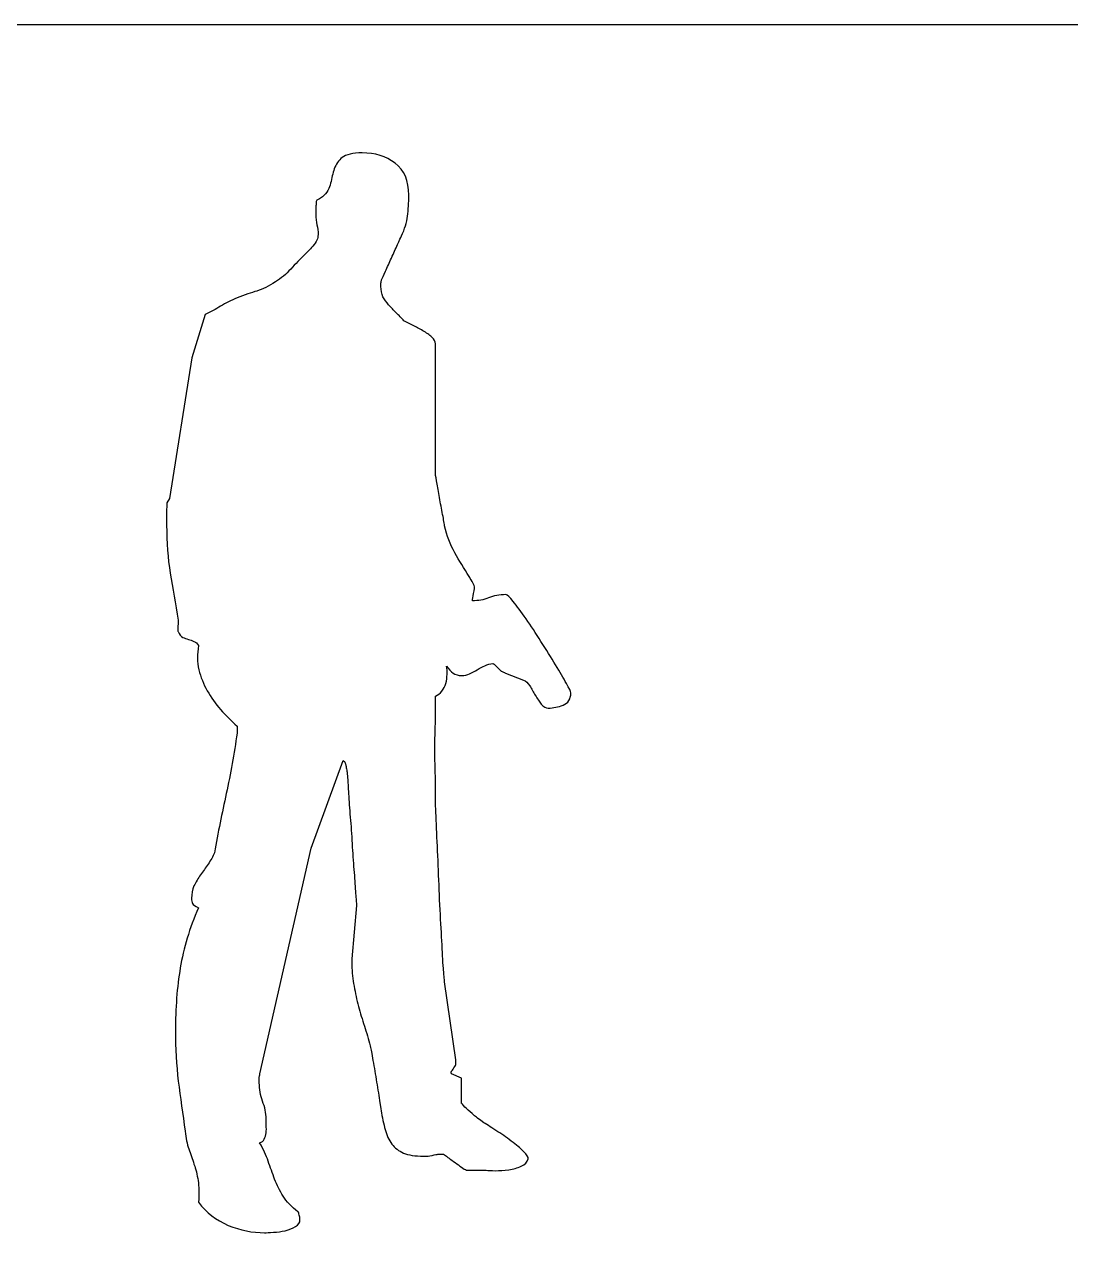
# Model space of a CAD drawing. Header units: centimetres. Extents: x -9.5 to 7.9, y -5.4 to 6.7.
# Drawn here: x -0.65 to 3.64, y 1.64 to 6.69 of the extents above; entities that cross this region are included whole.
import ezdxf

# ---------------------------------------------------------------- set-up
doc = ezdxf.new("R2010")
doc.units = ezdxf.units.CM
doc.header["$MEASUREMENT"] = 0
doc.layers.add('Layer 1', color=7, linetype='Continuous')

msp = doc.modelspace()

# ---------------------------------------------------------------- linework, layer by layer
at = {"layer": 'Layer 1', "color": 113}
for points, knots in [([(-9.48861, 6.68908), (-9.48861, 6.68908), (-9.48861, -5.44086), (-9.48861, -5.44086), (-9.48861, -5.44086), (-9.48861, -5.44086), (-0.86269, -5.44086), (-0.86269, -5.44086), (-0.86269, -5.44086), (-0.86269, -5.44086), (-0.81381, -5.44086), (-0.81381, -5.44086), (-0.81381, -5.44086), (-0.81381, -5.44086), (7.94366, -5.44086), (7.94366, -5.44086), (7.94366, -5.44086), (7.94366, -5.44086), (7.94366, 6.68908), (7.94366, 6.68908), (7.94366, 6.68908), (7.94366, 6.68908), (-0.81381, 6.68908), (-0.81381, 6.68908), (-0.81381, 6.68908), (-0.81381, 6.68908), (-0.86269, 6.68908), (-0.86269, 6.68908), (-0.86269, 6.68908), (-0.86269, 6.68908), (-9.48861, 6.68908), (-9.48861, 6.68908)], [0, 0, 0, 0, 0.1111111, 0.1111111, 0.1111111, 0.1111111, 0.2222222, 0.2222222, 0.2222222, 0.2222222, 0.3333333, 0.3333333, 0.3333333, 0.3333333, 0.4444444, 0.4444444, 0.4444444, 0.4444444, 0.5555556, 0.5555556, 0.5555556, 0.5555556, 0.6666667, 0.6666667, 0.6666667, 0.6666667, 0.7777778, 0.7777778, 0.7777778, 0.7777778, 1, 1, 1, 1]), ([(0.73347, 6.16169), (0.78647, 6.16169), (0.83179, 6.14769), (0.86933, 6.11954), (0.86933, 6.11954), (0.90687, 6.09139), (0.9254, 6.04727), (0.9254, 5.9876), (0.9254, 5.9876), (0.9254, 5.9572), (0.92368, 5.92849), (0.92037, 5.90147), (0.92037, 5.90147), (0.91706, 5.87557), (0.90882, 5.84862), (0.89557, 5.82047), (0.89557, 5.82047), (0.89226, 5.81371), (0.88677, 5.8018), (0.87904, 5.78492), (0.87904, 5.78492), (0.87131, 5.76803), (0.86307, 5.74947), (0.85424, 5.72921), (0.85424, 5.72921), (0.84541, 5.71007), (0.83717, 5.69222), (0.82944, 5.67534), (0.82944, 5.67534), (0.82171, 5.65845), (0.81622, 5.64654), (0.81291, 5.63979), (0.81291, 5.63979), (0.81291, 5.63753), (0.81222, 5.63298), (0.81111, 5.62623), (0.81111, 5.62623), (0.81111, 5.62623), (0.81111, 5.61267), (0.81111, 5.61267), (0.81111, 5.61267), (0.81111, 5.5969), (0.81385, 5.5829), (0.81938, 5.57052), (0.81938, 5.57052), (0.826, 5.55926), (0.83391, 5.54806), (0.84274, 5.5368), (0.84274, 5.5368), (0.85268, 5.52554), (0.86297, 5.51468), (0.87401, 5.50455), (0.87401, 5.50455), (0.88505, 5.49441), (0.8957, 5.48321), (0.90564, 5.47083), (0.90564, 5.47083), (0.91447, 5.46632), (0.92615, 5.46072), (0.9405, 5.45397), (0.9405, 5.45397), (0.95485, 5.44721), (0.96892, 5.43952), (0.98327, 5.43051), (0.98327, 5.43051), (0.99762, 5.42263), (1.00999, 5.41386), (1.01993, 5.40486), (1.01993, 5.40486), (1.02987, 5.39585), (1.03466, 5.3864), (1.03467, 5.37627), (1.03467, 5.37627), (1.03467, 5.37627), (1.03467, 4.84595), (1.03467, 4.84595), (1.03467, 4.84595), (1.03467, 4.84257), (1.03639, 4.83208), (1.0397, 4.81406), (1.0397, 4.81406), (1.04301, 4.79604), (1.04645, 4.77574), (1.04976, 4.75322), (1.04976, 4.75322), (1.05418, 4.7307), (1.05864, 4.70759), (1.06306, 4.68395), (1.06306, 4.68395), (1.06747, 4.66143), (1.07055, 4.64288), (1.07276, 4.62824), (1.07276, 4.62824), (1.08159, 4.58883), (1.09568, 4.55206), (1.11445, 4.51829), (1.11445, 4.51829), (1.13322, 4.48564), (1.15278, 4.45308), (1.17375, 4.42044), (1.17375, 4.42044), (1.17596, 4.41593), (1.18009, 4.40929), (1.18561, 4.40028), (1.18561, 4.40028), (1.19113, 4.39127), (1.19387, 4.38567), (1.19388, 4.38342), (1.19388, 4.38342), (1.19609, 4.37779), (1.19539, 4.36693), (1.19208, 4.35117), (1.19208, 4.35117), (1.18877, 4.33653), (1.18705, 4.32638), (1.18705, 4.32075), (1.18705, 4.32075), (1.21134, 4.32075), (1.23367, 4.32459), (1.25354, 4.33248), (1.25354, 4.33248), (1.27452, 4.34148), (1.29821, 4.34604), (1.3247, 4.34604), (1.3247, 4.34604), (1.33022, 4.34604), (1.34018, 4.33659), (1.35453, 4.31745), (1.35453, 4.31745), (1.36999, 4.29943), (1.38749, 4.27562), (1.40736, 4.24635), (1.40736, 4.24635), (1.42723, 4.2182), (1.44784, 4.1874), (1.46882, 4.15363), (1.46882, 4.15363), (1.4909, 4.11985), (1.51082, 4.08764), (1.52848, 4.05724), (1.52848, 4.05724), (1.54725, 4.02796), (1.562, 4.00276), (1.57305, 3.98138), (1.57305, 3.98138), (1.58519, 3.95999), (1.59138, 3.94703), (1.59138, 3.94253), (1.59138, 3.94253), (1.59138, 3.91663), (1.58073, 3.89983), (1.55975, 3.89195), (1.55975, 3.89195), (1.53987, 3.88407), (1.51963, 3.87985), (1.49865, 3.87986), (1.49865, 3.87986), (1.48871, 3.87986), (1.47909, 3.88512), (1.47026, 3.89525), (1.47026, 3.89525), (1.46253, 3.90651), (1.45429, 3.91875), (1.44546, 3.93227), (1.44546, 3.93227), (1.43773, 3.94578), (1.43019, 3.95873), (1.42246, 3.97112), (1.42246, 3.97112), (1.41473, 3.9835), (1.40613, 3.99156), (1.3973, 3.99494), (1.3973, 3.99494), (1.3973, 3.99494), (1.3229, 4.02353), (1.3229, 4.02353), (1.3229, 4.02353), (1.32069, 4.02578), (1.31692, 4.02753), (1.3114, 4.02866), (1.3114, 4.02866), (1.30698, 4.03091), (1.30457, 4.03196), (1.30457, 4.03196), (1.30457, 4.03196), (1.30457, 4.03196), (1.27653, 4.06055), (1.27653, 4.06055), (1.27653, 4.06055), (1.27653, 4.06055), (1.27584, 4.06055), (1.27473, 4.06055), (1.27473, 4.06055), (1.27473, 4.06167), (1.27371, 4.06238), (1.2715, 4.06238), (1.2715, 4.06238), (1.26046, 4.06238), (1.24947, 4.05958), (1.23843, 4.05395), (1.23843, 4.05395), (1.22849, 4.04944), (1.2182, 4.04384), (1.20716, 4.03709), (1.20716, 4.03709), (1.19722, 4.03146), (1.18657, 4.02586), (1.17553, 4.02023), (1.17553, 4.02023), (1.16559, 4.01572), (1.15461, 4.01326), (1.14246, 4.01327), (1.14246, 4.01327), (1.12921, 4.01327), (1.11753, 4.01677), (1.1076, 4.02353), (1.1076, 4.02353), (1.09877, 4.03028), (1.08983, 4.03973), (1.081, 4.05212), (1.081, 4.05212), (1.08321, 4.04198), (1.0839, 4.03078), (1.0828, 4.0184), (1.0828, 4.0184), (1.0828, 4.00601), (1.08108, 3.99377), (1.07777, 3.98138), (1.07777, 3.98138), (1.07446, 3.97012), (1.06896, 3.95926), (1.06124, 3.94913), (1.06124, 3.94913), (1.05461, 3.94012), (1.04568, 3.93347), (1.03464, 3.92897), (1.03464, 3.92897), (1.03464, 3.92897), (1.03464, 3.82269), (1.03464, 3.82269), (1.03464, 3.82269), (1.03464, 3.80017), (1.03431, 3.77882), (1.0332, 3.75855), (1.0332, 3.75855), (1.0332, 3.73941), (1.0332, 3.72504), (1.0332, 3.71604), (1.0332, 3.71604), (1.0332, 3.70253), (1.0332, 3.68468), (1.0332, 3.66217), (1.0332, 3.66217), (1.0343, 3.63965), (1.03464, 3.61725), (1.03464, 3.59473), (1.03464, 3.59473), (1.03464, 3.59473), (1.03464, 3.50347), (1.03464, 3.50347), (1.03464, 3.50347), (1.03574, 3.47194), (1.03746, 3.43238), (1.03967, 3.38509), (1.03967, 3.38509), (1.04188, 3.3378), (1.04429, 3.28703), (1.0465, 3.23299), (1.0465, 3.23299), (1.04871, 3.18007), (1.05076, 3.12617), (1.05297, 3.071), (1.05297, 3.071), (1.05628, 3.01696), (1.05903, 2.9676), (1.06124, 2.92257), (1.06124, 2.92257), (1.06345, 2.87866), (1.0655, 2.84085), (1.06771, 2.80932), (1.06771, 2.80932), (1.06992, 2.77892), (1.07164, 2.76071), (1.07274, 2.75508), (1.07274, 2.75508), (1.07274, 2.75508), (1.1191, 2.4344), (1.1191, 2.4344), (1.1191, 2.4344), (1.1191, 2.4344), (1.1191, 2.42414), (1.1191, 2.42414), (1.1191, 2.42414), (1.1191, 2.42414), (1.1191, 2.41571), (1.1191, 2.41571), (1.1191, 2.41571), (1.1191, 2.41346), (1.11635, 2.40856), (1.11083, 2.40068), (1.11083, 2.40068), (1.10641, 2.39392), (1.10333, 2.38937), (1.10113, 2.38712), (1.10113, 2.38712), (1.10113, 2.38712), (1.10044, 2.38641), (1.09933, 2.38529), (1.09933, 2.38529), (1.09933, 2.38529), (1.09933, 2.38424), (1.09933, 2.38199), (1.09933, 2.38199), (1.09933, 2.38086), (1.09933, 2.37982), (1.09933, 2.37869), (1.09933, 2.37869), (1.10043, 2.37756), (1.10112, 2.37686), (1.10113, 2.37686), (1.10113, 2.37686), (1.10113, 2.37686), (1.14246, 2.35854), (1.14246, 2.35854), (1.14246, 2.35854), (1.14246, 2.35854), (1.14246, 2.25519), (1.14246, 2.25519), (1.14246, 2.25519), (1.14356, 2.25519), (1.14803, 2.2503), (1.15576, 2.24016), (1.15576, 2.24016), (1.16459, 2.23115), (1.17455, 2.22205), (1.18559, 2.21304), (1.18559, 2.21304), (1.19332, 2.20628), (1.19914, 2.20139), (1.20356, 2.19801), (1.20356, 2.19801), (1.20798, 2.19463), (1.21621, 2.18833), (1.22836, 2.17932), (1.22836, 2.17932), (1.24271, 2.17031), (1.26127, 2.15841), (1.28335, 2.14377), (1.28335, 2.14377), (1.30543, 2.13026), (1.32637, 2.11592), (1.34625, 2.10016), (1.34625, 2.10016), (1.36723, 2.08552), (1.38403, 2.07116), (1.39729, 2.05765), (1.39729, 2.05765), (1.41164, 2.04414), (1.41783, 2.03399), (1.41562, 2.02723), (1.41562, 2.02723), (1.41231, 2.01372), (1.40304, 2.00357), (1.38759, 1.99681), (1.38759, 1.99681), (1.37213, 1.99005), (1.35496, 1.98516), (1.33619, 1.98178), (1.33619, 1.98178), (1.31742, 1.97953), (1.29922, 1.97848), (1.28156, 1.97848), (1.28156, 1.97848), (1.26389, 1.97961), (1.25119, 1.97995), (1.24346, 1.97995), (1.24346, 1.97995), (1.24346, 1.97995), (1.22837, 1.97995), (1.22837, 1.97995), (1.22837, 1.97995), (1.22837, 1.97995), (1.18201, 1.97995), (1.18201, 1.97995), (1.18201, 1.97995), (1.18201, 1.97995), (1.16548, 1.97995), (1.16548, 1.97995), (1.16548, 1.97995), (1.16217, 1.98108), (1.15634, 1.98388), (1.14751, 1.98838), (1.14751, 1.98838), (1.13978, 1.99401), (1.13154, 2.00032), (1.12271, 2.00707), (1.12271, 2.00707), (1.11388, 2.01383), (1.10495, 2.02013), (1.09611, 2.02576), (1.09611, 2.02576), (1.08838, 2.03139), (1.08322, 2.03524), (1.08101, 2.03749), (1.08101, 2.03749), (1.07328, 2.04312), (1.06882, 2.04592), (1.06771, 2.04592), (1.06771, 2.04592), (1.06771, 2.04592), (1.05477, 2.04592), (1.05477, 2.04592), (1.05477, 2.04592), (1.05477, 2.04592), (1.04471, 2.04592), (1.04471, 2.04592), (1.04471, 2.04592), (1.0425, 2.04592), (1.0346, 2.04417), (1.02135, 2.04079), (1.02135, 2.04079), (1.0081, 2.03854), (1.00055, 2.03749), (0.99835, 2.03749), (0.99835, 2.03749), (0.96302, 2.03749), (0.93417, 2.041), (0.91209, 2.04775), (0.91209, 2.04775), (0.89111, 2.05563), (0.87394, 2.06683), (0.86069, 2.08147), (0.86069, 2.08147), (0.84744, 2.09723), (0.83784, 2.11649), (0.83122, 2.13901), (0.83122, 2.13901), (0.8246, 2.16153), (0.81841, 2.18707), (0.81289, 2.21634), (0.81289, 2.21634), (0.81179, 2.22309), (0.80904, 2.24026), (0.80462, 2.26728), (0.80462, 2.26728), (0.80131, 2.2943), (0.79684, 2.32301), (0.79132, 2.35341), (0.79132, 2.35341), (0.7869, 2.38493), (0.78174, 2.41398), (0.77622, 2.441), (0.77622, 2.441), (0.7718, 2.46802), (0.76872, 2.48519), (0.76652, 2.49194), (0.76652, 2.49194), (0.7599, 2.51896), (0.75199, 2.54591), (0.74316, 2.57294), (0.74316, 2.57294), (0.73433, 2.59996), (0.72609, 2.62691), (0.71836, 2.65394), (0.71836, 2.65394), (0.71173, 2.68096), (0.70591, 2.70862), (0.70039, 2.73677), (0.70039, 2.73677), (0.69487, 2.76492), (0.69176, 2.79362), (0.69176, 2.8229), (0.69176, 2.8229), (0.69176, 2.8229), (0.69176, 2.84965), (0.69176, 2.84965), (0.69176, 2.84965), (0.69176, 2.84965), (0.71009, 3.06772), (0.71009, 3.06772), (0.71009, 3.06772), (0.71009, 3.06772), (0.71009, 3.07285), (0.71009, 3.07285), (0.71009, 3.07285), (0.71009, 3.07285), (0.71009, 3.07798), (0.71009, 3.07798), (0.71009, 3.07798), (0.70899, 3.09036), (0.70727, 3.10996), (0.70506, 3.13699), (0.70506, 3.13699), (0.70396, 3.16401), (0.7019, 3.19447), (0.69859, 3.22825), (0.69859, 3.22825), (0.69638, 3.26315), (0.69397, 3.29921), (0.69176, 3.33637), (0.69176, 3.33637), (0.68955, 3.37465), (0.68681, 3.41034), (0.68349, 3.44412), (0.68349, 3.44412), (0.68128, 3.47902), (0.67923, 3.51019), (0.67702, 3.53721), (0.67702, 3.53721), (0.67592, 3.56423), (0.67489, 3.58454), (0.67379, 3.59805), (0.67379, 3.59805), (0.67379, 3.59917), (0.6731, 3.60231), (0.67199, 3.60795), (0.67199, 3.60795), (0.67199, 3.61358), (0.67166, 3.61954), (0.67055, 3.62518), (0.67055, 3.62518), (0.66945, 3.63193), (0.66806, 3.63787), (0.66695, 3.6435), (0.66695, 3.6435), (0.66585, 3.64913), (0.66482, 3.65263), (0.66372, 3.65376), (0.66372, 3.65376), (0.66262, 3.65826), (0.65987, 3.66177), (0.65545, 3.66402), (0.65545, 3.66402), (0.65545, 3.66402), (0.52462, 3.30412), (0.52462, 3.30412), (0.52462, 3.30412), (0.52462, 3.30412), (0.31257, 2.37688), (0.31257, 2.37688), (0.31257, 2.37688), (0.31257, 2.37688), (0.31257, 2.37175), (0.31257, 2.37175), (0.31257, 2.37175), (0.31257, 2.3695), (0.31224, 2.36636), (0.31113, 2.36185), (0.31113, 2.36185), (0.31113, 2.36185), (0.31113, 2.35012), (0.31113, 2.35012), (0.31113, 2.35012), (0.31113, 2.35012), (0.31113, 2.33986), (0.31113, 2.33986), (0.31113, 2.33986), (0.31113, 2.31396), (0.31523, 2.28876), (0.32407, 2.264), (0.32407, 2.264), (0.33401, 2.24036), (0.33916, 2.2155), (0.33916, 2.1896), (0.33916, 2.1896), (0.33916, 2.1896), (0.33916, 2.16431), (0.33916, 2.16431), (0.33916, 2.16431), (0.34026, 2.15418), (0.34026, 2.14402), (0.33916, 2.13389), (0.33916, 2.13389), (0.33806, 2.12488), (0.33531, 2.11648), (0.33089, 2.1086), (0.33089, 2.1086), (0.32758, 2.10072), (0.32139, 2.09546), (0.31256, 2.09321), (0.31256, 2.09321), (0.32802, 2.06731), (0.33969, 2.04211), (0.34742, 2.01735), (0.34742, 2.01735), (0.35625, 1.99258), (0.36518, 1.96772), (0.37402, 1.94295), (0.37402, 1.94295), (0.38396, 1.91931), (0.39563, 1.8962), (0.40888, 1.87368), (0.40888, 1.87368), (0.42323, 1.85116), (0.44348, 1.82981), (0.46998, 1.80954), (0.46998, 1.80954), (0.47219, 1.80729), (0.47391, 1.80273), (0.47501, 1.79598), (0.47501, 1.79598), (0.47722, 1.78922), (0.47824, 1.78467), (0.47824, 1.78242), (0.47824, 1.78242), (0.47824, 1.78242), (0.47824, 1.77729), (0.47824, 1.77729), (0.47824, 1.77729), (0.47824, 1.76491), (0.47205, 1.75546), (0.45991, 1.7487), (0.45991, 1.7487), (0.44776, 1.74194), (0.4337, 1.73634), (0.41714, 1.73184), (0.41714, 1.73184), (0.40168, 1.72846), (0.38554, 1.72637), (0.36898, 1.72524), (0.36898, 1.72524), (0.35242, 1.72412), (0.34041, 1.72341), (0.33268, 1.72341), (0.33268, 1.72341), (0.283, 1.72341), (0.23321, 1.73356), (0.18352, 1.75383), (0.18352, 1.75383), (0.13383, 1.77522), (0.09298, 1.80673), (0.06096, 1.84839), (0.06096, 1.84839), (0.06427, 1.88329), (0.06358, 1.91305), (0.05916, 1.93782), (0.05916, 1.93782), (0.05585, 1.96259), (0.05035, 1.98499), (0.04263, 2.00526), (0.04263, 2.00526), (0.036, 2.02665), (0.02879, 2.04766), (0.02107, 2.06793), (0.02107, 2.06793), (0.01444, 2.0882), (0.00965, 2.11235), (0.00633, 2.1405), (0.00633, 2.1405), (-0.00361, 2.21143), (-0.01323, 2.28004), (-0.02206, 2.34647), (-0.02206, 2.34647), (-0.02979, 2.4129), (-0.03356, 2.48151), (-0.03356, 2.55244), (-0.03356, 2.55244), (-0.03356, 2.64589), (-0.02704, 2.73271), (-0.01379, 2.81265), (-0.01379, 2.81265), (-0.00054, 2.89259), (0.02453, 2.97486), (0.06097, 3.0593), (0.06097, 3.0593), (0.04772, 3.06605), (0.03948, 3.07165), (0.03617, 3.07616), (0.03617, 3.07616), (0.03396, 3.08179), (0.03257, 3.08914), (0.03258, 3.09815), (0.03258, 3.09815), (0.03258, 3.11616), (0.03602, 3.13296), (0.04264, 3.14873), (0.04264, 3.14873), (0.05037, 3.16449), (0.0593, 3.1799), (0.06924, 3.19454), (0.06924, 3.19454), (0.08028, 3.20918), (0.09057, 3.22352), (0.10051, 3.23815), (0.10051, 3.23815), (0.11155, 3.25391), (0.12048, 3.26966), (0.12711, 3.28543), (0.12711, 3.28543), (0.14146, 3.36762), (0.1576, 3.44884), (0.17527, 3.52878), (0.17527, 3.52878), (0.19294, 3.60984), (0.20769, 3.69246), (0.21984, 3.7769), (0.21984, 3.7769), (0.21984, 3.7769), (0.21984, 3.79229), (0.21984, 3.79229), (0.21984, 3.79229), (0.21984, 3.79229), (0.21984, 3.80585), (0.21984, 3.80585), (0.21984, 3.80585), (0.19665, 3.82724), (0.17399, 3.84964), (0.15191, 3.87329), (0.15191, 3.87329), (0.13093, 3.89806), (0.11274, 3.92396), (0.09728, 3.95099), (0.09728, 3.95099), (0.08182, 3.97801), (0.07015, 4.00672), (0.06242, 4.03712), (0.06242, 4.03712), (0.05579, 4.06864), (0.05546, 4.1019), (0.06098, 4.13681), (0.06098, 4.13681), (0.05656, 4.14581), (0.05038, 4.15141), (0.04265, 4.15367), (0.04265, 4.15367), (0.03492, 4.15705), (0.02738, 4.15985), (0.01965, 4.1621), (0.01965, 4.1621), (0.01192, 4.16435), (0.00402, 4.16715), (-0.00371, 4.17053), (-0.00371, 4.17053), (-0.01144, 4.17503), (-0.01763, 4.18272), (-0.02204, 4.19399), (-0.02204, 4.19399), (-0.02314, 4.19399), (-0.02348, 4.19679), (-0.02348, 4.20242), (-0.02348, 4.20242), (-0.02348, 4.20805), (-0.02348, 4.21331), (-0.02348, 4.21781), (-0.02348, 4.21781), (-0.02238, 4.22231), (-0.02204, 4.22686), (-0.02204, 4.23137), (-0.02204, 4.23137), (-0.02204, 4.23137), (-0.02204, 4.24127), (-0.02204, 4.24127), (-0.02204, 4.24127), (-0.03419, 4.30882), (-0.04517, 4.37325), (-0.05511, 4.43405), (-0.05511, 4.43405), (-0.06505, 4.49484), (-0.06985, 4.56066), (-0.06985, 4.63159), (-0.06985, 4.63159), (-0.06985, 4.63159), (-0.06985, 4.65175), (-0.06985, 4.65175), (-0.06985, 4.65175), (-0.06985, 4.65175), (-0.06985, 4.69573), (-0.06985, 4.69573), (-0.06985, 4.69573), (-0.06875, 4.71149), (-0.06841, 4.7206), (-0.06841, 4.72285), (-0.06841, 4.72285), (-0.06841, 4.72285), (-0.05835, 4.74117), (-0.05835, 4.74117), (-0.05835, 4.74117), (-0.05835, 4.74117), (0.03438, 5.31877), (0.03438, 5.31877), (0.03438, 5.31877), (0.03438, 5.31877), (0.08901, 5.49799), (0.08901, 5.49799), (0.08901, 5.49799), (0.11109, 5.50812), (0.13203, 5.51932), (0.15191, 5.53171), (0.15191, 5.53171), (0.17289, 5.54409), (0.19555, 5.55529), (0.21984, 5.56543), (0.21984, 5.56543), (0.25076, 5.57781), (0.27788, 5.58726), (0.30107, 5.59402), (0.30107, 5.59402), (0.32426, 5.60077), (0.34966, 5.61338), (0.37727, 5.6314), (0.37727, 5.6314), (0.40046, 5.64603), (0.4214, 5.66354), (0.44017, 5.68381), (0.44017, 5.68381), (0.46004, 5.7052), (0.47927, 5.7255), (0.49804, 5.74465), (0.49804, 5.74465), (0.50577, 5.7514), (0.51675, 5.7626), (0.53111, 5.77837), (0.53111, 5.77837), (0.54546, 5.79525), (0.55267, 5.81101), (0.55267, 5.82565), (0.55267, 5.82565), (0.55267, 5.84028), (0.55131, 5.85358), (0.548, 5.86596), (0.548, 5.86596), (0.54469, 5.87834), (0.54297, 5.89305), (0.54297, 5.90994), (0.54297, 5.90994), (0.54297, 5.90994), (0.54297, 5.9202), (0.54297, 5.9202), (0.54297, 5.9202), (0.54297, 5.92583), (0.54297, 5.93072), (0.54297, 5.93523), (0.54297, 5.93523), (0.54407, 5.94086), (0.54441, 5.94646), (0.54441, 5.95209), (0.54441, 5.95209), (0.54441, 5.95209), (0.54441, 5.96235), (0.54441, 5.96235), (0.54441, 5.96235), (0.54662, 5.96572), (0.54936, 5.96852), (0.55268, 5.97078), (0.55268, 5.97078), (0.56041, 5.97303), (0.56659, 5.97653), (0.57101, 5.98104), (0.57101, 5.98104), (0.58868, 5.99792), (0.59966, 6.01648), (0.60408, 6.03675), (0.60408, 6.03675), (0.6085, 6.05814), (0.61365, 6.07774), (0.61918, 6.09576), (0.61918, 6.09576), (0.6258, 6.1149), (0.63679, 6.13065), (0.65225, 6.14304), (0.65225, 6.14304), (0.66771, 6.15542), (0.69483, 6.16173), (0.73348, 6.16173), (0.73348, 6.16173), (0.73348, 6.16173), (0.73347, 6.16169), (0.73347, 6.16169)], [0, 0, 0, 0, 0.0045872, 0.0045872, 0.0045872, 0.0045872, 0.0091743, 0.0091743, 0.0091743, 0.0091743, 0.0137615, 0.0137615, 0.0137615, 0.0137615, 0.0183486, 0.0183486, 0.0183486, 0.0183486, 0.0229358, 0.0229358, 0.0229358, 0.0229358, 0.0275229, 0.0275229, 0.0275229, 0.0275229, 0.0321101, 0.0321101, 0.0321101, 0.0321101, 0.0366972, 0.0366972, 0.0366972, 0.0366972, 0.0412844, 0.0412844, 0.0412844, 0.0412844, 0.0458716, 0.0458716, 0.0458716, 0.0458716, 0.0504587, 0.0504587, 0.0504587, 0.0504587, 0.0550459, 0.0550459, 0.0550459, 0.0550459, 0.059633, 0.059633, 0.059633, 0.059633, 0.0642202, 0.0642202, 0.0642202, 0.0642202, 0.0688073, 0.0688073, 0.0688073, 0.0688073, 0.0733945, 0.0733945, 0.0733945, 0.0733945, 0.0779817, 0.0779817, 0.0779817, 0.0779817, 0.0825688, 0.0825688, 0.0825688, 0.0825688, 0.087156, 0.087156, 0.087156, 0.087156, 0.0917431, 0.0917431, 0.0917431, 0.0917431, 0.0963303, 0.0963303, 0.0963303, 0.0963303, 0.1009174, 0.1009174, 0.1009174, 0.1009174, 0.1055046, 0.1055046, 0.1055046, 0.1055046, 0.1100917, 0.1100917, 0.1100917, 0.1100917, 0.1146789, 0.1146789, 0.1146789, 0.1146789, 0.1192661, 0.1192661, 0.1192661, 0.1192661, 0.1238532, 0.1238532, 0.1238532, 0.1238532, 0.1284404, 0.1284404, 0.1284404, 0.1284404, 0.1330275, 0.1330275, 0.1330275, 0.1330275, 0.1376147, 0.1376147, 0.1376147, 0.1376147, 0.1422018, 0.1422018, 0.1422018, 0.1422018, 0.146789, 0.146789, 0.146789, 0.146789, 0.1513761, 0.1513761, 0.1513761, 0.1513761, 0.1559633, 0.1559633, 0.1559633, 0.1559633, 0.1605505, 0.1605505, 0.1605505, 0.1605505, 0.1651376, 0.1651376, 0.1651376, 0.1651376, 0.1697248, 0.1697248, 0.1697248, 0.1697248, 0.1743119, 0.1743119, 0.1743119, 0.1743119, 0.1788991, 0.1788991, 0.1788991, 0.1788991, 0.1834862, 0.1834862, 0.1834862, 0.1834862, 0.1880734, 0.1880734, 0.1880734, 0.1880734, 0.1926606, 0.1926606, 0.1926606, 0.1926606, 0.1972477, 0.1972477, 0.1972477, 0.1972477, 0.2018349, 0.2018349, 0.2018349, 0.2018349, 0.206422, 0.206422, 0.206422, 0.206422, 0.2110092, 0.2110092, 0.2110092, 0.2110092, 0.2155963, 0.2155963, 0.2155963, 0.2155963, 0.2201835, 0.2201835, 0.2201835, 0.2201835, 0.2247706, 0.2247706, 0.2247706, 0.2247706, 0.2293578, 0.2293578, 0.2293578, 0.2293578, 0.233945, 0.233945, 0.233945, 0.233945, 0.2385321, 0.2385321, 0.2385321, 0.2385321, 0.2431193, 0.2431193, 0.2431193, 0.2431193, 0.2477064, 0.2477064, 0.2477064, 0.2477064, 0.2522936, 0.2522936, 0.2522936, 0.2522936, 0.2568807, 0.2568807, 0.2568807, 0.2568807, 0.2614679, 0.2614679, 0.2614679, 0.2614679, 0.266055, 0.266055, 0.266055, 0.266055, 0.2706422, 0.2706422, 0.2706422, 0.2706422, 0.2752294, 0.2752294, 0.2752294, 0.2752294, 0.2798165, 0.2798165, 0.2798165, 0.2798165, 0.2844037, 0.2844037, 0.2844037, 0.2844037, 0.2889908, 0.2889908, 0.2889908, 0.2889908, 0.293578, 0.293578, 0.293578, 0.293578, 0.2981651, 0.2981651, 0.2981651, 0.2981651, 0.3027523, 0.3027523, 0.3027523, 0.3027523, 0.3073394, 0.3073394, 0.3073394, 0.3073394, 0.3119266, 0.3119266, 0.3119266, 0.3119266, 0.3165138, 0.3165138, 0.3165138, 0.3165138, 0.3211009, 0.3211009, 0.3211009, 0.3211009, 0.3256881, 0.3256881, 0.3256881, 0.3256881, 0.3302752, 0.3302752, 0.3302752, 0.3302752, 0.3348624, 0.3348624, 0.3348624, 0.3348624, 0.3394495, 0.3394495, 0.3394495, 0.3394495, 0.3440367, 0.3440367, 0.3440367, 0.3440367, 0.3486239, 0.3486239, 0.3486239, 0.3486239, 0.353211, 0.353211, 0.353211, 0.353211, 0.3577982, 0.3577982, 0.3577982, 0.3577982, 0.3623853, 0.3623853, 0.3623853, 0.3623853, 0.3669725, 0.3669725, 0.3669725, 0.3669725, 0.3715596, 0.3715596, 0.3715596, 0.3715596, 0.3761468, 0.3761468, 0.3761468, 0.3761468, 0.3807339, 0.3807339, 0.3807339, 0.3807339, 0.3853211, 0.3853211, 0.3853211, 0.3853211, 0.3899083, 0.3899083, 0.3899083, 0.3899083, 0.3944954, 0.3944954, 0.3944954, 0.3944954, 0.3990826, 0.3990826, 0.3990826, 0.3990826, 0.4036697, 0.4036697, 0.4036697, 0.4036697, 0.4082569, 0.4082569, 0.4082569, 0.4082569, 0.412844, 0.412844, 0.412844, 0.412844, 0.4174312, 0.4174312, 0.4174312, 0.4174312, 0.4220183, 0.4220183, 0.4220183, 0.4220183, 0.4266055, 0.4266055, 0.4266055, 0.4266055, 0.4311927, 0.4311927, 0.4311927, 0.4311927, 0.4357798, 0.4357798, 0.4357798, 0.4357798, 0.440367, 0.440367, 0.440367, 0.440367, 0.4449541, 0.4449541, 0.4449541, 0.4449541, 0.4495413, 0.4495413, 0.4495413, 0.4495413, 0.4541284, 0.4541284, 0.4541284, 0.4541284, 0.4587156, 0.4587156, 0.4587156, 0.4587156, 0.4633028, 0.4633028, 0.4633028, 0.4633028, 0.4678899, 0.4678899, 0.4678899, 0.4678899, 0.4724771, 0.4724771, 0.4724771, 0.4724771, 0.4770642, 0.4770642, 0.4770642, 0.4770642, 0.4816514, 0.4816514, 0.4816514, 0.4816514, 0.4862385, 0.4862385, 0.4862385, 0.4862385, 0.4908257, 0.4908257, 0.4908257, 0.4908257, 0.4954128, 0.4954128, 0.4954128, 0.4954128, 0.5, 0.5, 0.5, 0.5, 0.5045872, 0.5045872, 0.5045872, 0.5045872, 0.5091743, 0.5091743, 0.5091743, 0.5091743, 0.5137615, 0.5137615, 0.5137615, 0.5137615, 0.5183486, 0.5183486, 0.5183486, 0.5183486, 0.5229358, 0.5229358, 0.5229358, 0.5229358, 0.5275229, 0.5275229, 0.5275229, 0.5275229, 0.5321101, 0.5321101, 0.5321101, 0.5321101, 0.5366972, 0.5366972, 0.5366972, 0.5366972, 0.5412844, 0.5412844, 0.5412844, 0.5412844, 0.5458716, 0.5458716, 0.5458716, 0.5458716, 0.5504587, 0.5504587, 0.5504587, 0.5504587, 0.5550459, 0.5550459, 0.5550459, 0.5550459, 0.559633, 0.559633, 0.559633, 0.559633, 0.5642202, 0.5642202, 0.5642202, 0.5642202, 0.5688073, 0.5688073, 0.5688073, 0.5688073, 0.5733945, 0.5733945, 0.5733945, 0.5733945, 0.5779817, 0.5779817, 0.5779817, 0.5779817, 0.5825688, 0.5825688, 0.5825688, 0.5825688, 0.587156, 0.587156, 0.587156, 0.587156, 0.5917431, 0.5917431, 0.5917431, 0.5917431, 0.5963303, 0.5963303, 0.5963303, 0.5963303, 0.6009174, 0.6009174, 0.6009174, 0.6009174, 0.6055046, 0.6055046, 0.6055046, 0.6055046, 0.6100917, 0.6100917, 0.6100917, 0.6100917, 0.6146789, 0.6146789, 0.6146789, 0.6146789, 0.6192661, 0.6192661, 0.6192661, 0.6192661, 0.6238532, 0.6238532, 0.6238532, 0.6238532, 0.6284404, 0.6284404, 0.6284404, 0.6284404, 0.6330275, 0.6330275, 0.6330275, 0.6330275, 0.6376147, 0.6376147, 0.6376147, 0.6376147, 0.6422018, 0.6422018, 0.6422018, 0.6422018, 0.646789, 0.646789, 0.646789, 0.646789, 0.6513761, 0.6513761, 0.6513761, 0.6513761, 0.6559633, 0.6559633, 0.6559633, 0.6559633, 0.6605505, 0.6605505, 0.6605505, 0.6605505, 0.6651376, 0.6651376, 0.6651376, 0.6651376, 0.6697248, 0.6697248, 0.6697248, 0.6697248, 0.6743119, 0.6743119, 0.6743119, 0.6743119, 0.6788991, 0.6788991, 0.6788991, 0.6788991, 0.6834862, 0.6834862, 0.6834862, 0.6834862, 0.6880734, 0.6880734, 0.6880734, 0.6880734, 0.6926606, 0.6926606, 0.6926606, 0.6926606, 0.6972477, 0.6972477, 0.6972477, 0.6972477, 0.7018349, 0.7018349, 0.7018349, 0.7018349, 0.706422, 0.706422, 0.706422, 0.706422, 0.7110092, 0.7110092, 0.7110092, 0.7110092, 0.7155963, 0.7155963, 0.7155963, 0.7155963, 0.7201835, 0.7201835, 0.7201835, 0.7201835, 0.7247706, 0.7247706, 0.7247706, 0.7247706, 0.7293578, 0.7293578, 0.7293578, 0.7293578, 0.733945, 0.733945, 0.733945, 0.733945, 0.7385321, 0.7385321, 0.7385321, 0.7385321, 0.7431193, 0.7431193, 0.7431193, 0.7431193, 0.7477064, 0.7477064, 0.7477064, 0.7477064, 0.7522936, 0.7522936, 0.7522936, 0.7522936, 0.7568807, 0.7568807, 0.7568807, 0.7568807, 0.7614679, 0.7614679, 0.7614679, 0.7614679, 0.766055, 0.766055, 0.766055, 0.766055, 0.7706422, 0.7706422, 0.7706422, 0.7706422, 0.7752294, 0.7752294, 0.7752294, 0.7752294, 0.7798165, 0.7798165, 0.7798165, 0.7798165, 0.7844037, 0.7844037, 0.7844037, 0.7844037, 0.7889908, 0.7889908, 0.7889908, 0.7889908, 0.793578, 0.793578, 0.793578, 0.793578, 0.7981651, 0.7981651, 0.7981651, 0.7981651, 0.8027523, 0.8027523, 0.8027523, 0.8027523, 0.8073394, 0.8073394, 0.8073394, 0.8073394, 0.8119266, 0.8119266, 0.8119266, 0.8119266, 0.8165138, 0.8165138, 0.8165138, 0.8165138, 0.8211009, 0.8211009, 0.8211009, 0.8211009, 0.8256881, 0.8256881, 0.8256881, 0.8256881, 0.8302752, 0.8302752, 0.8302752, 0.8302752, 0.8348624, 0.8348624, 0.8348624, 0.8348624, 0.8394495, 0.8394495, 0.8394495, 0.8394495, 0.8440367, 0.8440367, 0.8440367, 0.8440367, 0.8486239, 0.8486239, 0.8486239, 0.8486239, 0.853211, 0.853211, 0.853211, 0.853211, 0.8577982, 0.8577982, 0.8577982, 0.8577982, 0.8623853, 0.8623853, 0.8623853, 0.8623853, 0.8669725, 0.8669725, 0.8669725, 0.8669725, 0.8715596, 0.8715596, 0.8715596, 0.8715596, 0.8761468, 0.8761468, 0.8761468, 0.8761468, 0.8807339, 0.8807339, 0.8807339, 0.8807339, 0.8853211, 0.8853211, 0.8853211, 0.8853211, 0.8899083, 0.8899083, 0.8899083, 0.8899083, 0.8944954, 0.8944954, 0.8944954, 0.8944954, 0.8990826, 0.8990826, 0.8990826, 0.8990826, 0.9036697, 0.9036697, 0.9036697, 0.9036697, 0.9082569, 0.9082569, 0.9082569, 0.9082569, 0.912844, 0.912844, 0.912844, 0.912844, 0.9174312, 0.9174312, 0.9174312, 0.9174312, 0.9220183, 0.9220183, 0.9220183, 0.9220183, 0.9266055, 0.9266055, 0.9266055, 0.9266055, 0.9311927, 0.9311927, 0.9311927, 0.9311927, 0.9357798, 0.9357798, 0.9357798, 0.9357798, 0.940367, 0.940367, 0.940367, 0.940367, 0.9449541, 0.9449541, 0.9449541, 0.9449541, 0.9495413, 0.9495413, 0.9495413, 0.9495413, 0.9541284, 0.9541284, 0.9541284, 0.9541284, 0.9587156, 0.9587156, 0.9587156, 0.9587156, 0.9633028, 0.9633028, 0.9633028, 0.9633028, 0.9678899, 0.9678899, 0.9678899, 0.9678899, 0.9724771, 0.9724771, 0.9724771, 0.9724771, 0.9770642, 0.9770642, 0.9770642, 0.9770642, 0.9816514, 0.9816514, 0.9816514, 0.9816514, 0.9862385, 0.9862385, 0.9862385, 0.9862385, 0.9908257, 0.9908257, 0.9908257, 0.9908257, 1, 1, 1, 1])]:
    msp.add_open_spline(points, degree=3, knots=knots, dxfattribs=at)

doc.saveas('drawing.dxf')
